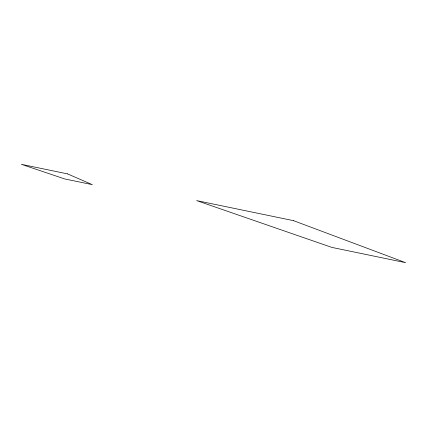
<?xml version="1.0" encoding="UTF-8"?>
<svg xmlns="http://www.w3.org/2000/svg" width="427" height="427" viewBox="0 0 427 427"><rect width="100%" height="100%" fill="white"/><g stroke="black" fill="none" stroke-linecap="round" stroke-linejoin="round"><path stroke-width="0.64" d="M67.477 173.869L21.35 164.32L64.68 178.934L92.355 184.661L67.477 173.869M293.504 220.658L196.633 200.605L331.843 247.404L405.65 262.68L293.504 220.658"/></g></svg>
